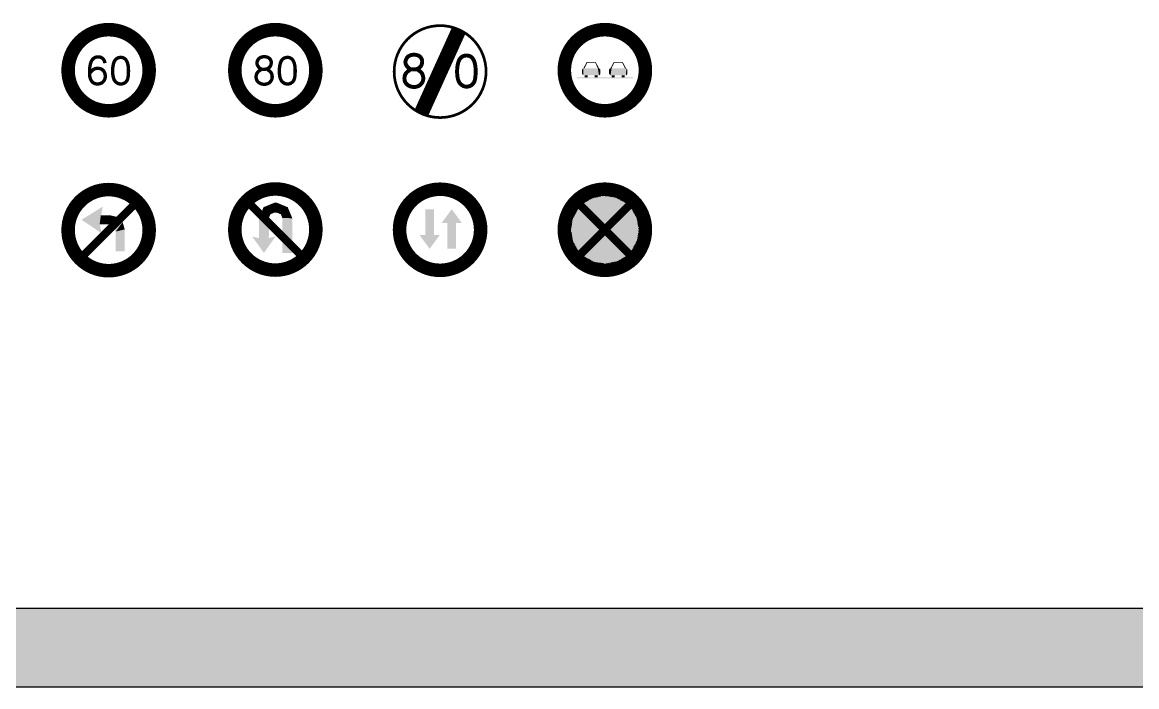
# Model space of a CAD drawing. Extents: x 1216 to 44401, y 2119 to 23617.
# Drawn here: x 11644 to 20805, y 2119 to 7579 of the extents above; entities that cross this region are included whole.
import ezdxf

# ---------------------------------------------------------------- set-up
doc = ezdxf.new("R2010")
doc.units = 0
doc.header["$LTSCALE"] = 10
doc.header["$MEASUREMENT"] = 0
doc.layers.get('0').update_dxf_attribs({"linetype": 'CONTINUOUS'})
doc.layers.add('www.cad-blocks.net', color=7, linetype='CONTINUOUS')

# ---------------------------------------------------------------- blocks, each defined once
blk = doc.blocks.new('B20a_60')
at = {"color": 1, "const_width": 100}
blk.add_lwpolyline([(-300, 300, 1), (300, 300, 1)], format="xyb", close=True, dxfattribs=at)
at = {"color": 7, "const_width": 25}
blk.add_lwpolyline([(-27.5, 352.2), (-28.4, 358.1), (-29.7, 363.4), (-31.2, 368), (-33, 372.1), (-35, 375.6), (-37.1, 378.7), (-39.4, 381.5), (-41.7, 383.9), (-44, 386.2), (-46.3, 388.2), (-48.7, 390.1), (-51.1, 391.7), (-53.7, 393.1), (-56.3, 394.4), (-59, 395.5), (-61.8, 396.4), (-64.7, 397.2), (-67.8, 397.8), (-70.9, 398.3), (-74.1, 398.6), (-77.3, 398.8), (-80.5, 398.8), (-83.6, 398.6), (-86.7, 398.3), (-89.6, 397.8), (-92.5, 397.2), (-95.3, 396.4), (-98, 395.4), (-100.6, 394.2), (-103.2, 392.9), (-105.7, 391.4), (-108.2, 389.7), (-110.6, 387.9), (-113, 385.8), (-115.4, 383.6), (-117.7, 381.3), (-119.8, 378.7), (-121.9, 376.1), (-123.9, 373.3), (-125.7, 370.4), (-127.3, 367.3), (-128.8, 364.2), (-130.2, 360.9), (-131.5, 357.6), (-132.6, 354.2), (-133.6, 350.8), (-134.6, 347.3), (-135.4, 343.8), (-136.2, 340.3), (-136.9, 336.7), (-137.6, 333.2), (-138.2, 329.6), (-138.7, 325.9), (-139.2, 322.2), (-139.6, 318.4), (-140, 314.6), (-140.3, 310.6), (-140.6, 306.6), (-140.8, 302.5), (-141.1, 298.4), (-141.2, 294.3), (-141.3, 290.2), (-141.4, 286.1), (-141.4, 282.1), (-141.4, 278.1), (-141.3, 274.1), (-141.2, 270.3), (-141, 266.5), (-140.7, 262.9), (-140.3, 259.3), (-139.9, 255.9), (-139.3, 252.5), (-138.7, 249.3), (-137.9, 246.2), (-137.1, 243.3), (-136.2, 240.4), (-135.2, 237.6), (-134.1, 234.8), (-132.9, 232.2), (-131.7, 229.5), (-130.4, 226.9), (-129, 224.4), (-127.5, 221.9), (-125.9, 219.5), (-124.2, 217.2), (-122.4, 215), (-120.4, 212.9), (-118.3, 210.9), (-116.1, 209), (-113.7, 207.3), (-111.2, 205.8), (-108.5, 204.4), (-105.8, 203.1), (-103, 202), (-100.1, 201), (-97.1, 200.1), (-94.1, 199.5), (-91.1, 198.9), (-88, 198.6), (-84.8, 198.4), (-81.6, 198.3), (-78.4, 198.4), (-75.2, 198.7), (-71.9, 199.2), (-68.7, 199.8), (-65.4, 200.7), (-62.2, 201.6), (-59, 202.8), (-55.9, 204.1), (-52.9, 205.5), (-50.1, 207.1), (-47.5, 208.8), (-45, 210.6), (-42.7, 212.6), (-40.6, 214.7), (-38.6, 216.8), (-36.8, 219.1), (-35.1, 221.5), (-33.6, 223.9), (-32.2, 226.4), (-30.9, 229), (-29.7, 231.7), (-28.7, 234.5), (-27.7, 237.2), (-26.9, 240.1), (-26.2, 242.9), (-25.7, 245.8), (-25.3, 248.8), (-25, 251.7), (-24.9, 254.6), (-25, 257.6), (-25.2, 260.5), (-25.5, 263.4), (-25.9, 266.3), (-26.4, 269.2), (-27, 272.1), (-27.8, 274.9), (-28.7, 277.6), (-29.6, 280.4), (-30.7, 283), (-31.9, 285.6), (-33.2, 288.1), (-34.6, 290.5), (-36.1, 292.8), (-37.8, 295.1), (-39.6, 297.2), (-41.5, 299.3), (-43.5, 301.2), (-45.6, 303), (-47.8, 304.7), (-50.2, 306.2), (-52.7, 307.7), (-55.3, 309), (-58, 310.1), (-60.9, 311.1), (-63.8, 312), (-66.7, 312.7), (-69.8, 313.2), (-72.9, 313.7), (-76, 313.9), (-79.2, 314.1), (-82.4, 314), (-85.6, 313.9), (-88.7, 313.6), (-91.7, 313.2), (-94.6, 312.7), (-97.4, 312), (-100.1, 311.3), (-102.5, 310.4), (-104.8, 309.5), (-106.9, 308.4), (-109, 307.3), (-111, 306), (-113, 304.6), (-115, 303.1), (-117, 301.4), (-119.1, 299.6), (-121.4, 297.7), (-123.9, 295.4), (-126.6, 292.7), (-129.7, 289.6), (-133.2, 286), (-137.2, 281.7), (-141.7, 276.8)], dxfattribs=at)
blk.add_lwpolyline([(31.1, 266.6), (31.5, 263.2), (32, 259.8), (32.6, 256.3), (33.3, 252.8), (34, 249.3), (34.9, 245.9), (35.8, 242.5), (36.9, 239.1), (38.1, 235.9), (39.4, 232.7), (40.9, 229.5), (42.5, 226.5), (44.3, 223.6), (46.2, 220.8), (48.3, 218.2), (50.5, 215.6), (52.9, 213.2), (55.4, 211), (58.1, 208.9), (60.9, 206.9), (63.7, 205.2), (66.7, 203.6), (69.7, 202.2), (72.7, 201), (75.7, 200), (78.8, 199.3), (81.8, 198.7), (84.9, 198.3), (87.9, 198.1), (91, 198.1), (94, 198.2), (97, 198.5), (100.1, 199.1), (103.1, 199.7), (106, 200.6), (108.9, 201.6), (111.8, 202.8), (114.6, 204.1), (117.3, 205.7), (119.9, 207.3), (122.5, 209.2), (124.9, 211.2), (127.2, 213.3), (129.3, 215.6), (131.4, 218), (133.3, 220.5), (135, 223.2), (136.6, 226), (138, 229), (139.2, 232), (140.3, 235.1), (141.3, 238.4), (142.1, 241.7), (142.9, 245.2), (143.5, 248.7), (144.1, 252.3), (144.6, 256), (145, 259.7), (145.4, 263.5), (145.7, 267.4), (146, 271.3), (146.2, 275.2), (146.4, 279.2), (146.6, 283.3), (146.7, 287.3), (146.8, 291.4), (146.8, 295.5), (146.8, 299.7), (146.7, 303.8), (146.5, 308.1), (146.3, 312.4), (146, 316.7), (145.6, 321.1), (145.1, 325.5), (144.6, 329.9), (143.9, 334.3), (143.1, 338.6), (142.2, 342.9), (141.2, 347), (140.1, 351), (138.9, 354.9), (137.6, 358.6), (136.1, 362.2), (134.5, 365.6), (132.9, 368.8), (131.1, 371.8), (129.2, 374.7), (127.2, 377.3), (125.2, 379.8), (123, 382), (120.8, 384.1), (118.4, 386), (116, 387.7), (113.5, 389.2), (111, 390.5), (108.3, 391.6), (105.6, 392.6), (102.8, 393.4), (100, 394.1), (97.1, 394.5), (94.1, 394.8), (91.2, 395), (88.2, 395), (85.1, 394.8), (82.1, 394.5), (79.1, 394), (76.1, 393.4), (73.1, 392.6), (70.2, 391.6), (67.4, 390.5), (64.6, 389.2), (62, 387.7), (59.5, 386.1), (57.1, 384.3), (54.8, 382.3), (52.7, 380.2), (50.7, 378), (48.8, 375.6), (47, 373.2), (45.4, 370.7), (43.9, 368.1), (42.5, 365.4), (41.2, 362.7), (40, 359.9), (39, 357.1), (37.9, 354.2), (37, 351.2), (36.1, 348.2), (35.3, 345.1), (34.5, 342), (33.8, 338.8), (33.2, 335.5), (32.6, 332.2), (32, 328.8), (31.5, 325.4), (31.1, 321.9), (30.7, 318.3), (30.4, 314.7), (30.2, 311.1), (30, 307.4), (29.8, 303.8), (29.7, 300.2), (29.6, 296.7), (29.6, 293.2), (29.6, 289.8), (29.7, 286.4), (29.8, 283.1), (30, 279.8), (30.2, 276.5), (30.4, 273.3), (30.7, 270)], close=True, dxfattribs=at)
blk = doc.blocks.new('B20a_80')
at = {"color": 1, "const_width": 100}
blk.add_lwpolyline([(-300, 300, 1), (300, 300, 1)], format="xyb", close=True, dxfattribs=at)
at = {"color": 7, "const_width": 25}
for points in [[(-129.3, 331.4), (-130.1, 332.8), (-131, 334.3), (-131.7, 335.8), (-132.4, 337.3), (-133.1, 338.9), (-133.7, 340.4), (-134.3, 342.1), (-134.7, 343.7), (-135.2, 345.4), (-135.5, 347.1), (-135.8, 348.8), (-136, 350.5), (-136.1, 352.2), (-136.1, 353.9), (-136, 355.7), (-135.9, 357.4), (-135.6, 359.1), (-135.2, 360.8), (-134.8, 362.5), (-134.2, 364.1), (-133.7, 365.8), (-133, 367.4), (-132.4, 369.1), (-131.7, 370.7), (-130.9, 372.3), (-130.2, 373.9), (-129.4, 375.4), (-128.6, 376.9), (-127.8, 378.4), (-126.9, 379.8), (-126, 381.2), (-125, 382.5), (-123.9, 383.8), (-122.8, 385), (-121.6, 386.2), (-120.4, 387.3), (-119, 388.4), (-117.7, 389.4), (-116.2, 390.4), (-114.7, 391.3), (-113.1, 392.3), (-111.5, 393.2), (-109.8, 394), (-108.1, 394.8), (-106.2, 395.6), (-104.4, 396.3), (-102.4, 397), (-100.4, 397.5), (-98.4, 398.1), (-96.3, 398.5), (-94.1, 398.9), (-91.9, 399.2), (-89.7, 399.4), (-87.4, 399.6), (-85.1, 399.7), (-82.7, 399.8), (-80.3, 399.8), (-77.9, 399.7), (-75.5, 399.6), (-73.1, 399.4), (-70.7, 399.1), (-68.3, 398.8), (-65.9, 398.3), (-63.6, 397.8), (-61.4, 397.2), (-59.2, 396.5), (-57.1, 395.6), (-55, 394.7), (-53, 393.8), (-51.1, 392.7), (-49.3, 391.5), (-47.5, 390.3), (-45.8, 389), (-44.2, 387.6), (-42.7, 386.2), (-41.3, 384.7), (-40, 383.1), (-38.7, 381.5), (-37.5, 379.8), (-36.4, 378.1), (-35.4, 376.3), (-34.4, 374.5), (-33.5, 372.7), (-32.8, 370.8), (-32.1, 368.8), (-31.5, 366.9), (-31, 364.9), (-30.7, 362.9), (-30.5, 360.8), (-30.3, 358.7), (-30.3, 356.7), (-30.4, 354.6), (-30.6, 352.5), (-30.8, 350.4), (-31.1, 348.3), (-31.5, 346.3), (-31.9, 344.2), (-32.3, 342.3), (-32.9, 340.3), (-33.4, 338.4), (-34.1, 336.5), (-34.8, 334.7), (-35.6, 332.9), (-36.5, 331.2), (-37.5, 329.6), (-38.5, 328), (-39.7, 326.4), (-40.9, 325), (-42.1, 323.5), (-43.4, 322.2), (-44.8, 320.9), (-46.1, 319.7), (-47.6, 318.5), (-49, 317.4), (-50.5, 316.3), (-52, 315.3), (-53.6, 314.4), (-55.2, 313.5), (-56.8, 312.7), (-58.5, 311.9), (-60.3, 311.1), (-62.2, 310.5), (-64, 309.9), (-65.9, 309.3), (-67.8, 308.8), (-69.8, 308.3), (-71.7, 307.9), (-73.6, 307.6), (-75.6, 307.3), (-77.5, 307.1), (-79.4, 306.9), (-81.2, 306.8), (-83.1, 306.8), (-85, 306.7), (-86.8, 306.7), (-88.7, 306.8), (-90.5, 306.9), (-92.3, 307), (-94.1, 307.1), (-95.9, 307.3), (-97.6, 307.5), (-99.3, 307.8), (-100.9, 308.1), (-102.4, 308.4), (-103.9, 308.8), (-105.3, 309.2), (-106.6, 309.7), (-107.8, 310.2), (-109, 310.8), (-110.2, 311.4), (-111.3, 312.1), (-112.4, 312.8), (-113.6, 313.6), (-114.6, 314.5), (-115.7, 315.5), (-116.8, 316.5), (-117.9, 317.5), (-118.9, 318.6), (-120, 319.7), (-121.1, 320.9), (-122.2, 322.1), (-123.2, 323.3), (-124.3, 324.6), (-125.4, 325.9), (-126.4, 327.2), (-127.4, 328.6), (-128.3, 330)], [(31.1, 266.6), (31.5, 263.2), (32, 259.8), (32.6, 256.3), (33.3, 252.8), (34, 249.3), (34.9, 245.9), (35.8, 242.5), (36.9, 239.1), (38.1, 235.9), (39.4, 232.7), (40.9, 229.5), (42.5, 226.5), (44.3, 223.6), (46.2, 220.8), (48.3, 218.2), (50.5, 215.6), (52.9, 213.2), (55.4, 211), (58.1, 208.9), (60.9, 206.9), (63.7, 205.2), (66.7, 203.6), (69.7, 202.2), (72.7, 201), (75.7, 200), (78.8, 199.3), (81.8, 198.7), (84.9, 198.3), (87.9, 198.1), (91, 198.1), (94, 198.2), (97, 198.5), (100.1, 199.1), (103.1, 199.7), (106, 200.6), (108.9, 201.6), (111.8, 202.8), (114.6, 204.1), (117.3, 205.7), (119.9, 207.3), (122.5, 209.2), (124.9, 211.2), (127.2, 213.3), (129.3, 215.6), (131.4, 218), (133.3, 220.5), (135, 223.2), (136.6, 226), (138, 229), (139.2, 232), (140.3, 235.1), (141.3, 238.4), (142.1, 241.7), (142.9, 245.2), (143.5, 248.7), (144.1, 252.3), (144.6, 256), (145, 259.7), (145.4, 263.5), (145.7, 267.4), (146, 271.3), (146.2, 275.2), (146.4, 279.2), (146.6, 283.3), (146.7, 287.3), (146.8, 291.4), (146.8, 295.5), (146.8, 299.7), (146.7, 303.8), (146.5, 308.1), (146.3, 312.4), (146, 316.7), (145.6, 321.1), (145.1, 325.5), (144.6, 329.9), (143.9, 334.3), (143.1, 338.6), (142.2, 342.9), (141.2, 347), (140.1, 351), (138.9, 354.9), (137.6, 358.6), (136.1, 362.2), (134.5, 365.6), (132.9, 368.8), (131.1, 371.8), (129.2, 374.7), (127.2, 377.3), (125.2, 379.8), (123, 382), (120.8, 384.1), (118.4, 386), (116, 387.7), (113.5, 389.2), (111, 390.5), (108.3, 391.6), (105.6, 392.6), (102.8, 393.4), (100, 394.1), (97.1, 394.5), (94.1, 394.8), (91.2, 395), (88.2, 395), (85.1, 394.8), (82.1, 394.5), (79.1, 394), (76.1, 393.4), (73.1, 392.6), (70.2, 391.6), (67.4, 390.5), (64.6, 389.2), (62, 387.7), (59.5, 386.1), (57.1, 384.3), (54.8, 382.3), (52.7, 380.2), (50.7, 378), (48.8, 375.6), (47, 373.2), (45.4, 370.7), (43.9, 368.1), (42.5, 365.4), (41.2, 362.7), (40, 359.9), (39, 357.1), (37.9, 354.2), (37, 351.2), (36.1, 348.2), (35.3, 345.1), (34.5, 342), (33.8, 338.8), (33.2, 335.5), (32.6, 332.2), (32, 328.8), (31.5, 325.4), (31.1, 321.9), (30.7, 318.3), (30.4, 314.7), (30.2, 311.1), (30, 307.4), (29.8, 303.8), (29.7, 300.2), (29.6, 296.7), (29.6, 293.2), (29.6, 289.8), (29.7, 286.4), (29.8, 283.1), (30, 279.8), (30.2, 276.5), (30.4, 273.3), (30.7, 270)]]:
    blk.add_lwpolyline(points, close=True, dxfattribs=at)
blk.add_lwpolyline([(-108.2, 303.1), (-112.3, 300.6), (-115.8, 298.3), (-118.8, 296.1), (-121.4, 294), (-123.7, 292.1), (-125.7, 290.2), (-127.4, 288.5), (-129, 286.8), (-130.4, 285.2), (-131.7, 283.6), (-132.9, 282.1), (-134, 280.5), (-135, 279), (-135.9, 277.5), (-136.8, 275.9), (-137.6, 274.4), (-138.3, 272.7), (-138.9, 271.1), (-139.5, 269.4), (-140, 267.6), (-140.5, 265.9), (-140.9, 264.1), (-141.2, 262.4), (-141.5, 260.6), (-141.8, 258.9), (-142, 257.2), (-142.1, 255.4), (-142.2, 253.7), (-142.3, 252), (-142.3, 250.3), (-142.3, 248.6), (-142.2, 246.9), (-142.1, 245.1), (-141.9, 243.4), (-141.7, 241.7), (-141.4, 240), (-141.1, 238.3), (-140.8, 236.6), (-140.3, 234.9), (-139.8, 233.2), (-139.3, 231.5), (-138.6, 229.8), (-137.9, 228.2), (-137.2, 226.6), (-136.4, 225), (-135.5, 223.4), (-134.5, 221.9), (-133.5, 220.4), (-132.4, 218.9), (-131.3, 217.5), (-130.1, 216.1), (-128.9, 214.8), (-127.6, 213.5), (-126.2, 212.2), (-124.8, 211), (-123.3, 209.8), (-121.8, 208.7), (-120.2, 207.6), (-118.6, 206.5), (-117, 205.5), (-115.3, 204.5), (-113.5, 203.5), (-111.7, 202.7), (-109.9, 201.8), (-108.1, 201.1), (-106.2, 200.3), (-104.3, 199.7), (-102.4, 199.1), (-100.4, 198.5), (-98.4, 198), (-96.4, 197.6), (-94.4, 197.2), (-92.3, 196.9), (-90.2, 196.6), (-88.1, 196.4), (-86, 196.3), (-83.8, 196.2), (-81.7, 196.1), (-79.6, 196.2), (-77.4, 196.3), (-75.3, 196.4), (-73.1, 196.7), (-71, 196.9), (-68.9, 197.3), (-66.7, 197.7), (-64.7, 198.2), (-62.6, 198.8), (-60.6, 199.4), (-58.6, 200.1), (-56.6, 200.8), (-54.7, 201.7), (-52.8, 202.6), (-50.9, 203.5), (-49.1, 204.6), (-47.4, 205.7), (-45.7, 206.9), (-44, 208.2), (-42.4, 209.5), (-40.9, 210.9), (-39.4, 212.4), (-38, 213.9), (-36.6, 215.5), (-35.3, 217.1), (-34, 218.7), (-32.8, 220.4), (-31.6, 222.1), (-30.5, 223.8), (-29.5, 225.5), (-28.5, 227.3), (-27.6, 229.1), (-26.8, 230.9), (-26.1, 232.7), (-25.5, 234.5), (-25, 236.3), (-24.6, 238.2), (-24.2, 240), (-23.9, 241.9), (-23.7, 243.7), (-23.6, 245.6), (-23.5, 247.5), (-23.4, 249.3), (-23.4, 251.2), (-23.4, 253.1), (-23.5, 255), (-23.7, 256.8), (-23.9, 258.7), (-24.1, 260.6), (-24.4, 262.4), (-24.8, 264.2), (-25.2, 266), (-25.7, 267.8), (-26.2, 269.6), (-26.8, 271.3), (-27.4, 273), (-28.1, 274.7), (-28.8, 276.4), (-29.6, 278), (-30.4, 279.6), (-31.2, 281.2), (-32.2, 282.8), (-33.2, 284.3), (-34.3, 285.8), (-35.5, 287.3), (-36.7, 288.7), (-38.2, 290.2), (-39.8, 291.7), (-41.7, 293.3), (-44, 295.1), (-46.9, 297.2), (-50.3, 299.7), (-54.5, 302.6), (-59.4, 305.9)], dxfattribs=at)
blk = doc.blocks.new('B20b')
at = {"color": 7, "const_width": 20}
blk.add_lwpolyline([(-340, 340, 1), (340, 340, 1)], format="xyb", close=True, dxfattribs=at)
at = {"color": 7}
for points, const_width in [([(-140.5, 30.4), (140.5, 649.6)], 110), ([(-223.8, 351.5), (-228.6, 348.6), (-232.7, 345.8), (-236.2, 343.2), (-239.3, 340.8), (-242, 338.6), (-244.3, 336.4), (-246.3, 334.4), (-248.1, 332.4), (-249.8, 330.5), (-251.3, 328.7), (-252.7, 326.9), (-254, 325.1), (-255.2, 323.3), (-256.3, 321.5), (-257.3, 319.7), (-258.2, 317.9), (-259, 316), (-259.7, 314), (-260.4, 312), (-261, 310), (-261.6, 308), (-262.1, 305.9), (-262.5, 303.8), (-262.8, 301.8), (-263.1, 299.8), (-263.3, 297.7), (-263.5, 295.7), (-263.6, 293.7), (-263.7, 291.7), (-263.7, 289.7), (-263.7, 287.7), (-263.6, 285.7), (-263.4, 283.7), (-263.2, 281.7), (-263, 279.6), (-262.7, 277.6), (-262.3, 275.6), (-261.9, 273.6), (-261.4, 271.6), (-260.8, 269.7), (-260.2, 267.7), (-259.4, 265.8), (-258.6, 263.8), (-257.7, 261.9), (-256.7, 260.1), (-255.7, 258.2), (-254.6, 256.5), (-253.4, 254.7), (-252.1, 253), (-250.8, 251.3), (-249.4, 249.7), (-248, 248.2), (-246.4, 246.6), (-244.9, 245.2), (-243.2, 243.7), (-241.5, 242.3), (-239.7, 241), (-237.9, 239.7), (-236, 238.4), (-234.1, 237.2), (-232.1, 236.1), (-230, 235), (-227.9, 234), (-225.8, 233), (-223.7, 232.1), (-221.5, 231.2), (-219.2, 230.5), (-217, 229.8), (-214.7, 229.1), (-212.4, 228.5), (-210, 228), (-207.6, 227.6), (-205.2, 227.2), (-202.7, 226.9), (-200.3, 226.6), (-197.8, 226.5), (-195.3, 226.4), (-192.8, 226.3), (-190.3, 226.4), (-187.8, 226.5), (-185.3, 226.7), (-182.8, 226.9), (-180.3, 227.3), (-177.8, 227.7), (-175.3, 228.2), (-172.9, 228.8), (-170.4, 229.4), (-168.1, 230.1), (-165.7, 230.9), (-163.4, 231.8), (-161.2, 232.8), (-158.9, 233.9), (-156.8, 235), (-154.7, 236.2), (-152.6, 237.5), (-150.6, 238.9), (-148.7, 240.4), (-146.9, 242), (-145.1, 243.6), (-143.3, 245.4), (-141.7, 247.1), (-140.1, 249), (-138.5, 250.8), (-137, 252.8), (-135.6, 254.7), (-134.2, 256.7), (-132.9, 258.7), (-131.7, 260.7), (-130.6, 262.8), (-129.5, 264.9), (-128.6, 267), (-127.8, 269.1), (-127.1, 271.2), (-126.5, 273.3), (-126, 275.5), (-125.5, 277.7), (-125.2, 279.8), (-125, 282), (-124.8, 284.2), (-124.7, 286.4), (-124.6, 288.6), (-124.6, 290.8), (-124.6, 293), (-124.7, 295.2), (-124.9, 297.4), (-125.1, 299.5), (-125.4, 301.7), (-125.8, 303.8), (-126.2, 306), (-126.7, 308.1), (-127.3, 310.2), (-127.9, 312.2), (-128.6, 314.3), (-129.3, 316.3), (-130.1, 318.3), (-130.9, 320.2), (-131.8, 322.1), (-132.8, 324), (-133.8, 325.9), (-134.9, 327.7), (-136, 329.5), (-137.3, 331.2), (-138.7, 333), (-140.2, 334.7), (-141.9, 336.4), (-143.8, 338.1), (-146, 340), (-148.7, 342.1), (-152.1, 344.6), (-156.1, 347.5), (-161, 350.8), (-166.8, 354.8)], 29.2)]:
    blk.add_lwpolyline(points, dxfattribs=dict(at, const_width=const_width))
at = {"color": 7, "const_width": 29.2}
for points in [[(-248.4, 384.6), (-249.5, 386.3), (-250.4, 388), (-251.3, 389.7), (-252.2, 391.5), (-253, 393.3), (-253.7, 395.2), (-254.3, 397.1), (-254.9, 399), (-255.3, 400.9), (-255.7, 402.9), (-256.1, 404.9), (-256.3, 406.9), (-256.4, 408.9), (-256.4, 411), (-256.4, 413), (-256.2, 415), (-255.8, 417), (-255.4, 419), (-254.9, 420.9), (-254.3, 422.9), (-253.6, 424.8), (-252.8, 426.8), (-252.1, 428.7), (-251.3, 430.6), (-250.4, 432.4), (-249.6, 434.3), (-248.7, 436.1), (-247.7, 437.8), (-246.7, 439.6), (-245.7, 441.2), (-244.6, 442.9), (-243.4, 444.4), (-242.2, 445.9), (-240.9, 447.3), (-239.5, 448.7), (-238, 450), (-236.5, 451.2), (-234.9, 452.4), (-233.2, 453.6), (-231.4, 454.7), (-229.6, 455.8), (-227.7, 456.9), (-225.7, 457.9), (-223.6, 458.8), (-221.5, 459.7), (-219.3, 460.5), (-217, 461.3), (-214.7, 462), (-212.3, 462.6), (-209.9, 463.1), (-207.3, 463.5), (-204.8, 463.9), (-202.1, 464.2), (-199.5, 464.4), (-196.7, 464.5), (-194, 464.6), (-191.2, 464.6), (-188.4, 464.5), (-185.5, 464.4), (-182.7, 464.1), (-179.9, 463.8), (-177.1, 463.4), (-174.4, 462.9), (-171.7, 462.3), (-169, 461.5), (-166.5, 460.7), (-164, 459.8), (-161.6, 458.7), (-159.2, 457.6), (-157, 456.3), (-154.9, 455), (-152.8, 453.5), (-150.8, 452), (-149, 450.4), (-147.2, 448.7), (-145.5, 446.9), (-144, 445.1), (-142.5, 443.2), (-141.1, 441.2), (-139.8, 439.2), (-138.6, 437.1), (-137.5, 435), (-136.4, 432.9), (-135.5, 430.6), (-134.7, 428.4), (-134.1, 426.1), (-133.5, 423.8), (-133.1, 421.4), (-132.9, 419), (-132.7, 416.6), (-132.7, 414.1), (-132.8, 411.7), (-133, 409.2), (-133.3, 406.8), (-133.6, 404.4), (-134, 402), (-134.5, 399.6), (-135, 397.3), (-135.7, 395), (-136.3, 392.8), (-137.1, 390.6), (-138, 388.4), (-138.9, 386.4), (-139.9, 384.4), (-141.1, 382.4), (-142.3, 380.6), (-143.6, 378.8), (-145, 377), (-146.5, 375.4), (-148, 373.8), (-149.6, 372.3), (-151.2, 370.9), (-152.8, 369.5), (-154.5, 368.2), (-156.3, 366.9), (-158, 365.8), (-159.9, 364.7), (-161.8, 363.6), (-163.7, 362.7), (-165.7, 361.7), (-167.8, 360.9), (-169.9, 360.1), (-172.1, 359.4), (-174.3, 358.7), (-176.6, 358.1), (-178.9, 357.6), (-181.1, 357.1), (-183.4, 356.7), (-185.6, 356.4), (-187.8, 356.2), (-190.1, 356), (-192.3, 355.8), (-194.4, 355.8), (-196.6, 355.7), (-198.8, 355.7), (-200.9, 355.8), (-203.1, 355.9), (-205.2, 356), (-207.3, 356.2), (-209.4, 356.4), (-211.4, 356.7), (-213.4, 357), (-215.3, 357.3), (-217.1, 357.7), (-218.8, 358.1), (-220.4, 358.6), (-221.9, 359.2), (-223.4, 359.8), (-224.8, 360.4), (-226.1, 361.2), (-227.5, 362), (-228.8, 362.8), (-230.1, 363.8), (-231.3, 364.8), (-232.6, 365.9), (-233.9, 367.1), (-235.1, 368.3), (-236.4, 369.6), (-237.6, 370.9), (-238.9, 372.3), (-240.1, 373.7), (-241.4, 375.2), (-242.6, 376.6), (-243.9, 378.2), (-245.1, 379.7), (-246.2, 381.3), (-247.4, 382.9)], [(127.6, 308.8), (128.1, 304.8), (128.7, 300.8), (129.3, 296.7), (130.1, 292.7), (131, 288.6), (132, 284.6), (133.1, 280.6), (134.4, 276.6), (135.8, 272.8), (137.4, 269.1), (139.1, 265.4), (141, 261.9), (143, 258.5), (145.3, 255.2), (147.7, 252.1), (150.3, 249.1), (153.1, 246.3), (156.1, 243.7), (159.2, 241.2), (162.4, 239), (165.8, 236.9), (169.2, 235.1), (172.7, 233.4), (176.2, 232.1), (179.8, 230.9), (183.3, 230), (186.9, 229.3), (190.5, 228.8), (194.1, 228.6), (197.6, 228.6), (201.2, 228.8), (204.7, 229.2), (208.3, 229.8), (211.8, 230.6), (215.3, 231.5), (218.7, 232.7), (222, 234.1), (225.3, 235.7), (228.4, 237.5), (231.5, 239.4), (234.5, 241.6), (237.3, 243.9), (240, 246.4), (242.5, 249.1), (244.9, 251.9), (247.1, 254.9), (249.2, 258), (251, 261.3), (252.6, 264.7), (254.1, 268.3), (255.4, 272), (256.5, 275.8), (257.5, 279.7), (258.4, 283.7), (259.1, 287.8), (259.8, 292.1), (260.4, 296.4), (260.9, 300.7), (261.3, 305.2), (261.7, 309.7), (262, 314.3), (262.3, 318.9), (262.5, 323.6), (262.7, 328.3), (262.8, 333), (262.9, 337.8), (262.9, 342.6), (262.9, 347.5), (262.8, 352.4), (262.6, 357.3), (262.4, 362.3), (262, 367.4), (261.6, 372.5), (261, 377.7), (260.3, 382.8), (259.5, 387.9), (258.6, 393), (257.6, 398), (256.4, 402.9), (255.1, 407.6), (253.7, 412.1), (252.1, 416.5), (250.4, 420.6), (248.6, 424.6), (246.6, 428.4), (244.6, 431.9), (242.4, 435.2), (240.1, 438.3), (237.6, 441.2), (235.1, 443.8), (232.5, 446.2), (229.8, 448.4), (226.9, 450.4), (224, 452.2), (221, 453.7), (217.9, 455.1), (214.7, 456.2), (211.5, 457.1), (208.2, 457.9), (204.8, 458.4), (201.3, 458.8), (197.9, 459), (194.4, 459), (190.8, 458.8), (187.3, 458.4), (183.7, 457.9), (180.2, 457.1), (176.7, 456.2), (173.3, 455.1), (170, 453.8), (166.8, 452.2), (163.7, 450.5), (160.8, 448.6), (158, 446.4), (155.3, 444.1), (152.8, 441.7), (150.5, 439.1), (148.3, 436.3), (146.2, 433.5), (144.3, 430.5), (142.6, 427.5), (140.9, 424.4), (139.4, 421.2), (138.1, 418), (136.8, 414.7), (135.6, 411.3), (134.5, 407.8), (133.5, 404.3), (132.5, 400.7), (131.6, 397), (130.8, 393.2), (130, 389.4), (129.3, 385.5), (128.6, 381.6), (128.1, 377.5), (127.6, 373.4), (127.1, 369.3), (126.8, 365.1), (126.5, 360.8), (126.2, 356.6), (126.1, 352.3), (125.9, 348.1), (125.9, 344), (125.8, 339.9), (125.9, 335.9), (125.9, 331.9), (126.1, 328.1), (126.2, 324.2), (126.5, 320.4), (126.8, 316.6), (127.1, 312.7)]]:
    blk.add_lwpolyline(points, close=True, dxfattribs=at)
blk = doc.blocks.new('B21a')
at = {"color": 1, "linetype": 'CONTINUOUS', "const_width": 100}
blk.add_lwpolyline([(-300, 300, 1), (300, 300, 1)], format="xyb", close=True, dxfattribs=at)
at = {"color": 1, "linetype": 'CONTINUOUS'}
for points in [[(-160.6, 311.7), (-150.3, 314.2), (-133.7, 361.5), (-129.9, 356.4)], [(-133.7, 361.5), (-129.9, 356.4), (-68.4, 361.5), (-72.3, 356.4)], [(-68.4, 361.5), (-72.3, 356.4), (-41.6, 311.7), (-51.8, 314.2)], [(-168.2, 306.7), (-163.3, 311.7), (-158.4, 261.8), (-160.6, 311.7)], [(-168.2, 271.7), (-158.4, 261.8), (-168.2, 306.7), (-163.3, 311.7)], [(-160.6, 311.7), (-150.3, 314.2), (-160.6, 311.7), (-51.8, 314.2)], [(-158.4, 261.8), (-160.6, 311.7), (-43.8, 261.8), (-51.8, 314.2)], [(-149.2, 261.8), (-127.5, 261.8), (-149.2, 247.7), (-127.5, 247.7)], [(-52.9, 261.8), (-52.9, 247.7), (-74.7, 261.8), (-74.7, 247.7)], [(-43.8, 261.8), (-51.8, 314.2), (-33.9, 271.7), (-41.6, 311.7)], [(-33.9, 271.7), (-41.6, 311.7), (-33.9, 306.7), (-38.8, 311.7)]]:
    blk.add_solid(points, dxfattribs=at)
at = {"color": 7, "linetype": 'CONTINUOUS'}
for points in [[(66.3, 361.5), (70.2, 356.4), (39.5, 311.7), (49.7, 314.2)], [(131.6, 361.5), (127.8, 356.4), (66.3, 361.5), (70.2, 356.4)], [(158.5, 311.7), (148.2, 314.2), (131.6, 361.5), (127.8, 356.4)], [(-209.2, 247.7), (-209.2, 241.3), (209.2, 247.7), (209.2, 241.3)], [(41.7, 261.8), (49.7, 314.2), (31.8, 271.7), (39.5, 311.7)], [(31.8, 271.7), (39.5, 311.7), (31.8, 306.7), (36.7, 311.7)], [(156.3, 261.8), (158.5, 311.7), (41.7, 261.8), (49.7, 314.2)], [(158.5, 311.7), (148.2, 314.2), (158.5, 311.7), (49.7, 314.2)], [(50.8, 261.8), (50.8, 247.7), (72.6, 261.8), (72.6, 247.7)], [(147.1, 261.8), (125.4, 261.8), (147.1, 247.7), (125.4, 247.7)], [(166.1, 306.7), (161.2, 311.7), (156.3, 261.8), (158.5, 311.7)], [(166.1, 271.7), (156.3, 261.8), (166.1, 306.7), (161.2, 311.7)]]:
    blk.add_solid(points, dxfattribs=at)
blk = doc.blocks.new('B24b')
at = {"color": 1, "linetype": 'CONTINUOUS', "const_width": 100}
blk.add_lwpolyline([(300, 300, -1), (-300, 300, -1)], format="xyb", close=True, dxfattribs=at)
at = {"color": 1, "linetype": 'CONTINUOUS', "const_width": 60}
blk.add_lwpolyline([(-212.1, 87.9), (212.1, 512.1)], dxfattribs=at)
at = {"color": 7, "linetype": 'CONTINUOUS'}
for points in [[(-58.3, 408.6), (-200.3, 376.7), (-58.3, 408.6), (-44.5, 473.7)], [(-58.3, 408.6), (-44.5, 473.7), (-58.3, 408.6), (-66.1, 344.2)], [(-66.1, 344.2), (-58.3, 408.6), (-58.3, 408.6), (-200.3, 376.7)], [(-58.3, 408.6), (-66.1, 344.2), (-58.3, 408.6), (-200.3, 376.7)], [(-58.3, 408.6), (-200.3, 376.7), (-200.3, 376.7), (-66.1, 344.2)], [(-200.3, 376.7), (-66.1, 344.2), (-200.3, 376.7), (-52.3, 277.6)], [(-4.9, 343.1), (15.7, 408.6), (-66.1, 344.2), (-58.3, 408.6)], [(16.5, 338.6), (-4.9, 343.1), (-4.9, 343.1), (15.7, 408.6)], [(61.5, 397.9), (15.7, 408.6), (16.5, 338.6), (-4.9, 343.1)], [(98.3, 364.4), (52.9, 399.9), (47.8, 296.1), (7.9, 340.4)], [(52.9, 399.9), (61.5, 397.9), (7.9, 340.4), (16.5, 338.6)], [(16.5, 338.6), (61.5, 397.9), (61.5, 397.9), (15.7, 408.6)], [(52.4, 290), (103.7, 359.5), (16.5, 338.6), (61.5, 397.9)], [(119.2, 305.1), (52.4, 290), (52.4, 290), (103.7, 359.5)], [(52.4, 290), (103.7, 359.5), (52.4, 290), (119.2, 305.1)], [(52.4, 290), (119.2, 305.1), (52.4, 290), (103.7, 359.5)], [(61.5, 397.9), (59.2, 394.9), (61.5, 397.9), (98.3, 364.4)], [(119.2, 142.3), (52.7, 142.3), (119.2, 305.1), (52.4, 290)]]:
    blk.add_solid(points, dxfattribs=at)
blk = doc.blocks.new('B25')
at = {"color": 1, "linetype": 'CONTINUOUS', "const_width": 100}
blk.add_lwpolyline([(-300, 300, 1), (300, 300, 1)], format="xyb", close=True, dxfattribs=at)
at = {"color": 1, "linetype": 'CONTINUOUS', "const_width": 60}
blk.add_lwpolyline([(212.1, 87.9), (-212.1, 512.1)], dxfattribs=at)
at = {"color": 7, "linetype": 'CONTINUOUS'}
for points in [[(-6.2, 498.6), (-9.1, 424.4), (-87.8, 464.8), (-36.2, 413.2)], [(-6.2, 498.6), (10.4, 498.6), (-9.1, 424.4), (13.1, 424.4)], [(10.4, 498.6), (91.9, 464.8), (91.9, 464.8), (40.3, 413.1)], [(13.1, 424.4), (40.3, 413.1), (10.4, 498.6), (91.9, 464.8)], [(-36.2, 413.2), (-87.8, 464.8), (-47.5, 386.1), (-121.6, 379.7)], [(-87.8, 464.8), (-36.2, 413.2), (-36.2, 413.2), (-87.8, 464.8)], [(-9.1, 424.4), (13.1, 424.4), (13.1, 424.4), (40.3, 413.1)], [(91.9, 464.8), (40.3, 413.1), (125.7, 383.2), (51.5, 386)], [(-121.6, 236.5), (-48.2, 236.6), (-121.6, 379.7), (-47.5, 386.1)], [(51.5, 127.6), (125.7, 127.6), (51.5, 386), (125.7, 383.2)], [(-171, 248), (-121.6, 236.5), (-171, 248), (-84.5, 127.3)], [(-48.2, 236.6), (-84.5, 127.3), (-48.2, 236.6), (1.3, 248.1)], [(-84.5, 127.3), (-121.6, 236.5), (-84.5, 127.3), (-48.2, 236.6)], [(-84.5, 127.3), (-48.2, 236.6), (-48.2, 236.6), (-84.5, 127.3)]]:
    blk.add_solid(points, dxfattribs=at)
blk = doc.blocks.new('B26')
at = {"color": 1, "linetype": 'CONTINUOUS', "const_width": 100}
blk.add_lwpolyline([(-300, 300, 1), (300, 300, 1)], format="xyb", close=True, dxfattribs=at)
at = {"color": 7, "linetype": 'CONTINUOUS'}
for points in [[(-109.6, 451.3), (-46.1, 451.3), (-109.6, 260.5), (-46.1, 260.5)], [(-152, 260.5), (-2.4, 261), (-152, 260.5), (-77.5, 159.4)]]:
    blk.add_solid(points, dxfattribs=at)
at = {"color": 1, "linetype": 'CONTINUOUS'}
for points in [[(11.8, 351.1), (160.1, 351.1), (11.8, 351.1), (86.3, 452.2)], [(54.2, 351.1), (117.7, 351.1), (54.2, 160.3), (117.7, 160.3)]]:
    blk.add_solid(points, dxfattribs=at)
blk = doc.blocks.new('*U181', base_point=(867.3, -346.6))
at = {"color": 0}
for points in [[(867.3, -346.6), (826.4, -423.2), (814, -500.9)], [(867.3, -655.2), (867.3, -346.6), (814, -500.9)], [(867.3, -346.6), (843.5, -383.1), (826.4, -423.2)], [(867.3, -655.2), (1021.6, -500.9), (867.3, -346.6)], [(826.4, -423.2), (816.5, -465.6), (814, -500.9)], [(814, -500.9), (817.8, -544.3), (829.1, -586.4)], [(814, -500.9), (829.1, -586.4), (867.3, -655.2)], [(829.1, -586.4), (847.5, -625.9), (867.3, -655.2)]]:
    blk.add_solid(points, dxfattribs=at)
blk = doc.blocks.new('*U179', base_point=(1260.7, -655.2))
at = {"color": 0}
for points in [[(1260.7, -346.6), (1106.5, -500.9), (1260.7, -655.2)], [(1298.9, -415.4), (1280.5, -375.9), (1260.7, -346.6)], [(1314, -500.9), (1298.9, -415.4), (1260.7, -346.6)], [(1260.7, -346.6), (1260.7, -655.2), (1314, -500.9)], [(1314, -500.9), (1310.2, -457.5), (1298.9, -415.4)], [(1260.7, -655.2), (1301.6, -578.6), (1314, -500.9)], [(1301.6, -578.6), (1311.5, -536.1), (1314, -500.9)], [(1260.7, -655.2), (1284.5, -618.7), (1301.6, -578.6)]]:
    blk.add_solid(points, dxfattribs=at)
blk = doc.blocks.new('*U182', base_point=(909.7, -697.6))
at = {"color": 0}
for points in [[(1218.3, -697.6), (1064, -543.3), (909.7, -697.6)], [(909.7, -697.6), (946.2, -721.4), (986.3, -738.5)], [(909.7, -697.6), (986.3, -738.5), (1072.3, -750.8)], [(1218.3, -697.6), (909.7, -697.6), (1072.3, -750.8)], [(986.3, -738.5), (1028.8, -748.4), (1072.3, -750.8)], [(1072.3, -750.8), (1157.2, -732.9), (1218.3, -697.6)], [(1072.3, -750.8), (1115.5, -745.5), (1157.2, -732.9)], [(1157.2, -732.9), (1196.1, -713.1), (1218.3, -697.6)]]:
    blk.add_solid(points, dxfattribs=at)
blk = doc.blocks.new('*U180', base_point=(1218.3, -304.2))
at = {"color": 0}
for points in [[(1055.8, -251), (970.8, -268.9), (909.7, -304.2)], [(909.7, -304.2), (1218.3, -304.2), (1055.8, -251)], [(970.8, -268.9), (931.9, -288.6), (909.7, -304.2)], [(909.7, -304.2), (1064, -458.5), (1218.3, -304.2)], [(1055.8, -251), (1012.5, -256.3), (970.8, -268.9)], [(1141.7, -263.3), (1099.3, -253.4), (1055.8, -251)], [(1218.3, -304.2), (1141.7, -263.3), (1055.8, -251)], [(1218.3, -304.2), (1181.8, -280.4), (1141.7, -263.3)]]:
    blk.add_solid(points, dxfattribs=at)
blk = doc.blocks.new('B28')
at = {"color": 1, "linetype": 'CONTINUOUS', "const_width": 100}
blk.add_lwpolyline([(-300, 300, 1), (300, 300, 1)], format="xyb", close=True, dxfattribs=at)
at = {"color": 1, "linetype": 'CONTINUOUS', "const_width": 60}
for points in [[(-212.1, 87.9), (212.1, 512.1)], [(-212.1, 512.1), (212.1, 87.9)]]:
    blk.add_lwpolyline(points, dxfattribs=at)
at = {"color": 5, "linetype": 'CONTINUOUS'}
for name, p in [('*U180', (154.3, 496.7)), ('*U181', (-196.7, 454.3)), ('*U179', (196.7, 145.7)), ('*U182', (-154.3, 103.3))]:
    blk.add_blockref(name, p, dxfattribs=at)
blk = doc.blocks.new('FORMAT')
at = {"true_color": 0x546d8e}
h = blk.add_hatch(color=155, dxfattribs=at)
h.set_gradient(color1=(68, 68, 68), color2=(84, 109, 142), tint=1)
h.paths.add_polyline_path([(44401.1, 1859), (44401.1, 2505.2), (4944.5, 2505.2), (4944.5, 1859)])
at = {"color": 155, "true_color": 0x546d8e}
for p, q in [((4944.5, 2505.2), (44401.1, 2505.2)), ((4944.5, 1859), (44401.1, 1859))]:
    blk.add_line(p, q, dxfattribs=at)

msp = doc.modelspace()

# ---------------------------------------------------------------- block references
at = {"linetype": 'CONTINUOUS', "xscale": 1.111111111111, "yscale": 1.111111111111, "zscale": 1.111111111111}
for name, p in [('B20a_60', (12353.7, 6851.7)), ('B20a_80', (13724.1, 6851.7)), ('B20b', (15078.6, 6796)), ('B21a', (16433.1, 6851.7)), ('B24b', (12353.7, 5537.6)), ('B25', (13724.1, 5542.7)), ('B26', (15078.6, 5540.7)), ('B28', (16433.1, 5541))]:
    msp.add_blockref(name, p, dxfattribs=at)
at = {"layer": 'www.cad-blocks.net'}
msp.add_blockref('FORMAT', (0, 260.3), dxfattribs=at)

doc.saveas('drawing.dxf')
